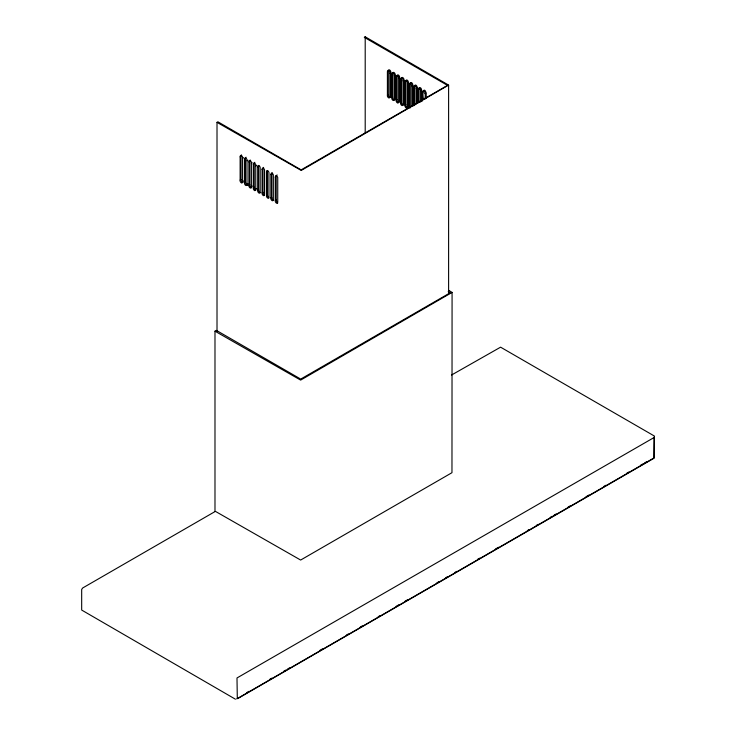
<?xml version="1.0" encoding="UTF-8"?>
<svg xmlns="http://www.w3.org/2000/svg" width="736" height="736" viewBox="0 0 736 736"><rect width="100%" height="100%" fill="white"/><g stroke="black" fill="none" stroke-linecap="round" stroke-linejoin="round"><path stroke-width="1.1" d="M240.129 156.842C240.111 153.557 243.193 156.326 242.595 158.268L242.595 181.534C242.622 184.819 239.531 182.059 240.129 180.108L240.129 156.842L241.049 156.317L241.408 154.9M244.527 159.381C244.499 156.096 247.581 158.856 246.992 160.798L246.992 184.074C247.011 187.358 243.929 184.589 244.527 182.648L244.527 159.381L246.054 157.228M248.915 161.911C248.897 158.626 251.979 161.396 251.381 163.337L251.381 186.613C251.408 189.897 248.317 187.128 248.915 185.187L248.915 161.911L249.826 161.386L250.194 159.979M253.304 164.45C253.285 161.166 256.367 163.935 255.769 165.876L255.769 189.143C255.797 192.427 252.715 189.667 253.304 187.717L253.304 164.45L254.84 162.297M257.701 166.989C257.674 163.705 260.765 166.465 260.167 168.406L260.167 191.682C260.185 194.966 257.103 192.197 257.701 190.256L257.701 166.989L258.778 165.407M262.09 169.519C262.071 166.235 265.153 169.004 264.555 170.945L264.555 194.212C264.583 197.506 261.501 194.736 262.09 192.795L262.09 169.519L263.626 167.366M266.487 172.058C266.46 168.774 269.551 171.543 268.953 173.484L268.953 196.751C268.971 200.036 265.889 197.266 266.487 195.325L266.487 172.058L267.564 170.476M270.876 174.598C270.857 171.304 273.939 174.073 273.341 176.014L273.341 199.29C273.369 202.575 270.278 199.806 270.876 197.864L270.876 174.598L271.796 174.064L272.154 172.656M275.273 177.128C275.246 173.843 278.328 176.612 277.739 178.554L277.739 201.82C277.757 205.105 274.675 202.345 275.273 200.404L275.273 177.128L277.095 174.92M387.403 71.815C387.384 68.531 390.466 71.291 389.868 73.241L389.868 96.508C389.896 99.792 386.805 97.023 387.403 95.082L387.403 71.815L388.323 71.282C388.295 67.997 391.377 70.766 390.788 72.708L390.788 95.984C390.807 99.268 387.725 96.499 388.323 94.558L388.323 71.282M391.8 74.354C391.773 71.061 394.855 73.83 394.266 75.771L394.266 99.047C394.284 102.332 391.202 99.562 391.8 97.621L391.8 74.354L392.711 73.821C392.693 70.536 395.775 73.306 395.177 75.247L395.177 98.514C395.204 101.798 392.113 99.038 392.711 97.097L392.711 73.821M396.189 76.884C396.17 73.6 399.252 76.369 398.654 78.31L398.654 101.577C398.682 104.862 395.591 102.102 396.189 100.16L396.189 76.884L397.109 76.36C397.081 73.076 400.163 75.836 399.574 77.786L399.574 101.053C399.593 104.337 396.511 101.568 397.109 99.627L397.109 76.36M400.586 79.424C400.559 76.139 403.641 78.899 403.052 80.85L403.052 104.116C403.07 107.401 399.988 104.632 400.586 102.69L400.586 79.424L401.497 78.89C401.47 75.606 404.561 78.375 403.963 80.316L403.963 103.592C403.981 106.876 400.899 104.107 401.497 102.166L401.497 78.89M404.975 81.954C404.947 78.669 408.038 81.438 407.44 83.38L407.44 106.656C407.459 109.94 404.377 107.171 404.975 105.23L404.975 81.954L405.886 81.429C405.867 78.145 408.949 80.914 408.351 82.855L408.351 106.122C408.379 109.406 405.297 106.646 405.886 104.696L405.886 81.429M412.749 105.34L412.749 85.385C413.347 83.444 410.256 80.684 410.283 83.968L410.283 107.235L409.363 107.769L409.363 84.493C409.345 81.208 412.427 83.978 411.829 85.919L411.829 105.864M413.761 105.864L413.761 87.032C413.733 83.748 416.824 86.508 416.226 88.449L416.226 103.969M414.672 105.34L414.672 86.498C414.653 83.214 417.735 85.983 417.137 87.924L417.137 103.436M418.149 102.865L418.149 89.562C418.131 86.278 421.213 89.047 420.615 90.988L420.615 102.074M419.069 102.332L419.069 89.038C419.042 85.753 422.124 88.522 421.535 90.464L421.535 101.54M422.547 100.97C419.888 87.317 426.613 87.851 425.012 99.066M423.458 99.332C421.13 85.891 427.708 88.587 425.923 98.541M217.01 122.36L217.93 121.826L301.153 169.878L447.506 85.376L364.283 37.324L365.203 36.8L448.61 85.1L301.226 170.448L217.01 122.36L217.01 331.485M452.079 292.413L300.647 380.107L214.986 331.182L214.986 511.124L300.647 560.05L451.968 472.687L452.079 292.413L448.932 290.462M247.738 184.598L247.287 185.168M653.964 457.801L654.322 436.365M243.147 182.418L241.96 182.326L241.086 180.2L241.049 156.317M653.66 458.132L236.725 698.906M242.595 158.268L243.515 157.734M389.868 73.241L390.788 72.708M246.992 160.798L247.903 160.273M394.266 75.771L395.177 75.247M251.381 163.337L252.292 162.812M398.654 78.31L399.574 77.786M255.769 165.876L256.689 165.342M403.052 80.85L403.963 80.316M407.44 83.38L408.351 82.855M240.129 180.108L241.049 179.584M387.403 95.082L388.323 94.558M409.363 84.493L410.283 83.968M242.595 181.534L243.515 181.01M389.868 96.508L390.788 95.984M411.829 85.919L412.749 85.385M244.527 182.648L245.438 182.123L245.438 158.847M391.8 97.621L392.711 97.097M413.761 87.032L414.672 86.498M246.992 184.074L247.903 183.54M394.266 99.047L395.177 98.514M248.915 185.187L249.826 184.653L249.826 161.386M396.189 100.16L397.109 99.627M416.226 88.449L417.137 87.924M418.149 89.562L419.069 89.038M251.381 186.613L252.292 186.079M398.654 101.577L399.574 101.053M420.615 90.988L421.535 90.464M253.304 187.717L254.224 187.192L254.224 163.926M400.586 102.69L401.497 102.166M422.547 92.101L423.458 91.577M255.769 189.143L256.689 188.618M403.052 104.116L403.963 103.592M425.012 93.527L425.923 92.994M257.701 190.256L258.612 189.732L258.612 166.456M404.975 105.23L405.886 104.696M407.44 106.656L408.351 106.122M262.09 192.795L263.01 192.262L263.01 168.995M266.487 195.325L267.398 194.801L267.398 171.534M270.876 197.864L271.796 197.34L271.796 174.064M275.273 200.404L276.184 199.87L276.184 176.603M214.986 331.182L216.366 330.381L300.72 379.086L450.193 292.781L448.215 291.64M214.912 511.64L82.671 587.99L81.678 589.444L81.678 610.061L235.41 699.2M451.545 375.02L500.59 347.171L654.194 435.933M237.305 698.427L236.992 677.966L653.908 437.626M246.937 692.502L248.924 691.362M269.808 679.3L271.796 678.15M283.728 671.269L285.715 670.119M287.702 668.969L289.69 667.819M319.525 650.596L322.506 648.876M346.371 635.104L348.358 633.954M360.29 627.063L362.278 625.913M378.184 616.731L380.172 615.581M396.078 606.4L399.068 604.679M405.03 601.229L408.011 599.509M436.853 582.866L438.84 581.716M445.795 577.696L447.782 576.546M454.747 572.525L456.734 571.384M477.618 559.323L479.605 558.182M495.512 548.992L498.493 547.271M527.326 530.628L529.313 529.478M536.277 525.458L538.264 524.308M550.197 517.417L552.184 516.276M554.171 515.126L556.158 513.976M568.091 507.086L570.087 505.945M585.994 496.754L588.975 495.034M603.888 486.422L605.875 485.272M626.759 473.22L628.746 472.07M640.679 465.18L642.666 464.039M644.653 462.889L646.64 461.739M238.372 698.206L654.157 458.151L654.157 437.984M246.992 185.224L246.054 184.46L245.438 182.123M251.381 187.763L250.194 186.484L249.826 184.653M255.778 190.302L254.84 189.529L254.224 187.192M260.167 192.832L258.98 191.553L258.612 189.732M264.555 195.371L263.626 194.598L263.01 192.262M268.953 197.91L267.757 196.632L267.398 194.801M273.341 200.44L272.412 199.677L271.796 197.34M277.739 202.98L276.8 202.207L276.184 199.87M410.283 107.235L410.32 107.852M448.61 85.1L448.61 294.225M365.203 36.8L365.203 133.317"/></g></svg>
